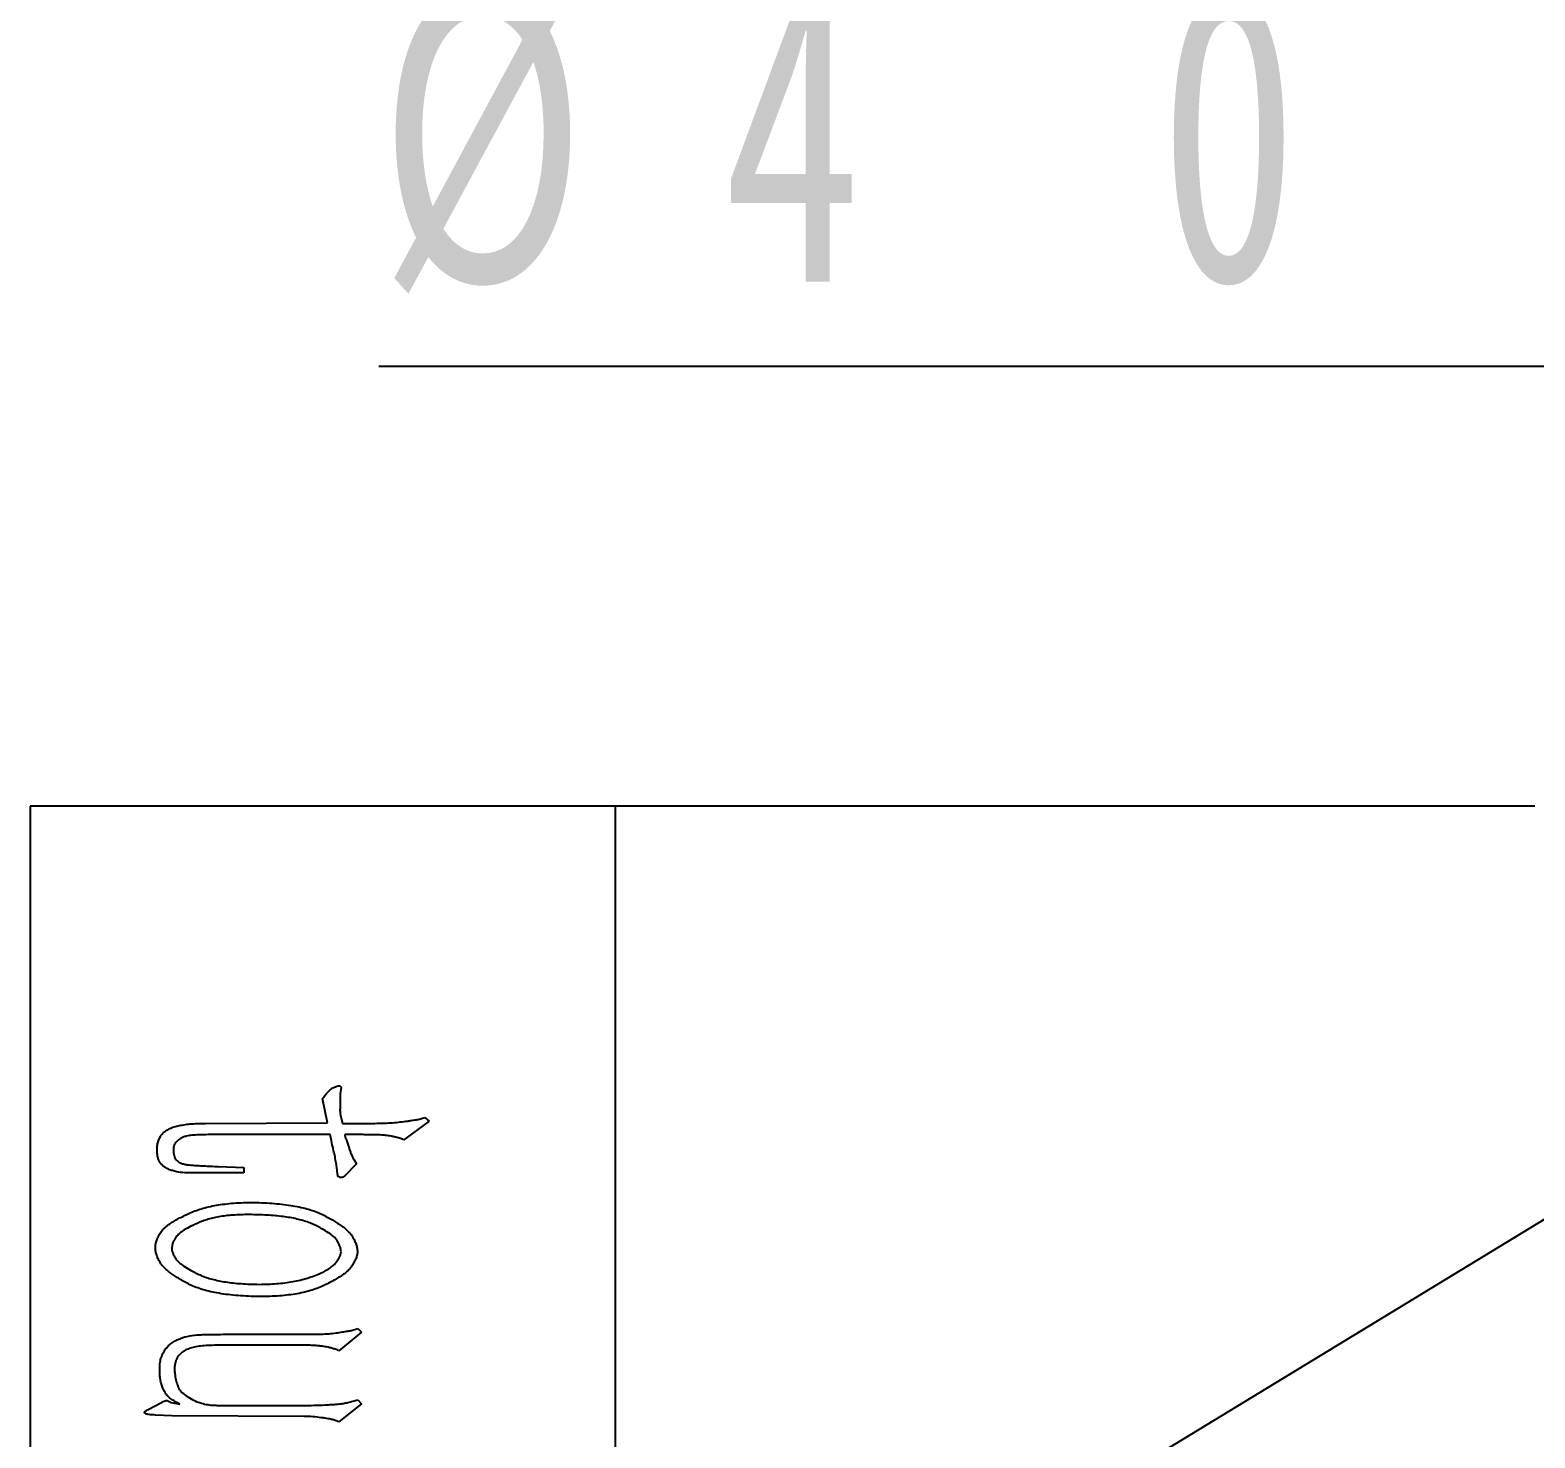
# Model space of a CAD drawing. Header units: millimetres. Extents: x 0 to 210, y 0 to 297.
# Drawn here: x 34.91 to 52.91, y 200.87 to 217.71 of the extents above; entities that cross this region are included whole.
import ezdxf

# ---------------------------------------------------------------- set-up
doc = ezdxf.new("R2010")
doc.units = ezdxf.units.MM
doc.layers.add('根据设置的颜色创建', color=7, linetype='Continuous', lineweight=25)
doc.styles.add('SLDTEXTSTYLE5', font='TXT', dxfattribs={"width": 0.7})
doc.dimstyles.new('SLDDIMSTYLE5', dxfattribs={"dimtxt": 0.18, "dimasz": 4.08, "dimexe": 0, "dimexo": 0.0625, "dimgap": 0, "dimtad": 0, "dimtih": 1, "dimtoh": 1, "dimdec": 0, "dimrnd": 1e-09, "dimzin": 0, "dimdsep": 46, "dimtxsty": 'Standard', "dimsah": 1, "dimcen": 0.09, "dimadec": 0, "dimazin": 0, "dimtfac": 4.08, "dimtdec": 0, "dimtofl": 0, "dimtmove": 0, "dimatfit": 3, "dimfxl": 0, "dimfrac": 2, "dimtolj": 1, "dimtzin": 0, "dimarcsym": 0})
doc.dimstyles.new('SLDDIMSTYLE7', dxfattribs={"dimtxt": 3.5, "dimasz": 4.08, "dimexe": 0, "dimexo": 0.0625, "dimgap": 0.875, "dimtad": 0, "dimtih": 1, "dimtoh": 1, "dimrnd": 1e-09, "dimzin": 12, "dimdsep": 46, "dimtxsty": 'SLDTEXTSTYLE5', "dimblk1": 'NONE', "dimsah": 1, "dimcen": 0, "dimadec": 0, "dimazin": 3, "dimtol": 1, "dimtp": 0.012, "dimtfac": 1, "dimtmove": 0, "dimatfit": 3, "dimldrblk": 'NONE', "dimfxl": 0, "dimfrac": 2, "dimtolj": 1, "dimarcsym": 0})

# ---------------------------------------------------------------- blocks, each defined once
blk = doc.blocks.new('SW_SYMBOL_HOLE_DEPTH')
at = {"layer": '根据设置的颜色创建', "color": 0}
for p, q in [((0, 875), (800, 875)), ((400, 875), (400, 75)), ((100, 555), (400, 75)), ((700, 555), (400, 75))]:
    blk.add_line(p, q, dxfattribs=at)
blk = doc.blocks.new('_D_12')
at = {"layer": '根据设置的颜色创建'}
for p, q in [((93.221, 245.33), (90.393, 242.501)), ((90.393, 242.501), (61.578, 213.686)), ((61.578, 213.686), (39.081, 213.686))]:
    blk.add_line(p, q, dxfattribs=at)
blk.add_solid([(90.393, 242.501), (87.149, 239.975), (87.867, 239.257)], dxfattribs=at)
at = {"layer": '根据设置的颜色创建', "xscale": 0.004511737089201878, "yscale": 0.004511737089201878, "zscale": 0.004511737089201878}
blk.add_blockref('SW_SYMBOL_HOLE_DEPTH', (54.556, 214.207), dxfattribs=at)
at = {"layer": '根据设置的颜色创建', "char_height": 3.5, "attachment_point": 1, "style": 'SLDTEXTSTYLE5'}
for s, insert in [('0.01', (48.417, 222.568)), ('+', (46.263, 222.568)), ('%%c', (39.081, 218.213)), ('4', (43.196, 218.198)), ('0', (48.417, 218.213)), ('5', (58.454, 218.198))]:
    blk.add_mtext(s, dxfattribs=dict(at, insert=insert))
blk = doc.blocks.new('_None')

msp = doc.modelspace()

# ---------------------------------------------------------------- linework, layer by layer
at = {"color": 7, "linetype": 'Continuous', "lineweight": 25}
for p, q in [((34.91, 208.427), (34.91, 200.477)), ((41.914, 208.427), (34.91, 208.427)), ((41.914, 184.627), (41.914, 208.427)), ((52.914, 208.427), (41.914, 208.427)), ((38.631, 205.059), (38.621, 204.984)), ((38.47, 204.637), (38.409, 204.929)), ((38.621, 204.984), (38.621, 204.913)), ((38.625, 204.728), (38.646, 204.631)), ((39.552, 204.677), (39.632, 204.702)), ((39.632, 204.702), (39.683, 204.657)), ((37.005, 204.631), (38.47, 204.637)), ((38.646, 204.631), (39.033, 204.631)), ((39.683, 204.657), (39.381, 204.435)), ((38.5, 204.496), (37.04, 204.496)), ((38.515, 204.42), (38.5, 204.496)), ((38.802, 204.496), (38.676, 204.496)), ((38.696, 204.43), (38.726, 204.335)), ((38.786, 204.194), (38.817, 204.148)), ((37.166, 204.113), (37.468, 204.103)), ((37.468, 204.038), (37.171, 204.038)), ((37.468, 204.103), (37.468, 204.038)), ((38.59, 204.027), (38.581, 204.103)), ((38.817, 204.148), (38.676, 204.003)), ((38.757, 202.153), (38.832, 202.178)), ((38.832, 202.178), (38.877, 202.133)), ((37.241, 202.108), (38.288, 202.108)), ((38.877, 202.133), (38.605, 201.911)), ((38.198, 201.976), (37.141, 201.976)), ((36.33, 201.211), (36.476, 201.287)), ((36.551, 201.317), (36.597, 201.292)), ((36.597, 201.292), (36.703, 201.272)), ((38.877, 201.277), (38.605, 201.06)), ((38.757, 201.302), (38.832, 201.322)), ((38.832, 201.322), (38.877, 201.277)), ((36.607, 201.131), (36.41, 201.141)), ((38.188, 201.126), (36.607, 201.131)), ((37.241, 201.257), (38.208, 201.257))]:
    msp.add_line(p, q, dxfattribs=at)
for points, knots in [([(38.409, 204.929), (38.422, 204.945), (38.446, 204.975), (38.483, 205.015), (38.519, 205.05), (38.56, 205.069), (38.59, 205.079), (38.614, 205.082), (38.625, 205.072), (38.629, 205.064), (38.631, 205.059)], [0, 0, 0, 0, 0.209883, 0.397231, 0.56667, 0.72524, 0.848781, 0.910444, 0.950578, 1, 1, 1, 1]), ([(38.621, 204.913), (38.621, 204.894), (38.621, 204.858), (38.618, 204.808), (38.617, 204.764), (38.623, 204.739), (38.625, 204.728)], [0, 0, 0, 0, 0.308083, 0.580399, 0.812476, 1, 1, 1, 1]), ([(36.431, 204.314), (36.431, 204.334), (36.432, 204.37), (36.444, 204.421), (36.463, 204.466), (36.49, 204.505), (36.526, 204.537), (36.569, 204.563), (36.621, 204.586), (36.682, 204.602), (36.751, 204.615), (36.828, 204.625), (36.914, 204.63), (36.973, 204.631), (37.005, 204.631)], [0, 0, 0, 0, 0.077227, 0.145942, 0.210471, 0.271555, 0.333896, 0.402217, 0.47752, 0.56083, 0.654652, 0.759549, 0.873859, 1, 1, 1, 1]), ([(39.033, 204.631), (39.071, 204.632), (39.143, 204.633), (39.245, 204.638), (39.339, 204.647), (39.413, 204.657), (39.467, 204.664), (39.501, 204.67), (39.529, 204.673), (39.545, 204.676), (39.552, 204.677)], [0, 0, 0, 0, 0.219092, 0.411201, 0.588137, 0.761278, 0.84085, 0.906051, 0.959505, 1, 1, 1, 1]), ([(37.04, 204.496), (37.004, 204.495), (36.94, 204.494), (36.854, 204.49), (36.789, 204.481), (36.733, 204.465), (36.686, 204.436), (36.651, 204.401), (36.633, 204.369), (36.627, 204.342), (36.623, 204.312), (36.626, 204.291), (36.627, 204.279)], [0, 0, 0, 0, 0.199195, 0.358533, 0.478822, 0.56149, 0.67937, 0.783048, 0.831945, 0.881924, 0.93752, 1, 1, 1, 1]), ([(38.581, 204.103), (38.577, 204.126), (38.568, 204.173), (38.555, 204.248), (38.535, 204.331), (38.522, 204.39), (38.515, 204.42)], [0, 0, 0, 0, 0.2105747, 0.4450559, 0.7094084, 1, 1, 1, 1]), ([(38.676, 204.496), (38.676, 204.491), (38.677, 204.484), (38.678, 204.471), (38.687, 204.454), (38.693, 204.44), (38.696, 204.43)], [0, 0, 0, 0, 0.183206, 0.324708, 0.546494, 1, 1, 1, 1]), ([(39.381, 204.435), (39.364, 204.441), (39.333, 204.453), (39.287, 204.465), (39.239, 204.477), (39.197, 204.484), (39.161, 204.488), (39.133, 204.49), (39.097, 204.492), (39.053, 204.494), (39.002, 204.494), (38.942, 204.495), (38.875, 204.496), (38.827, 204.496), (38.802, 204.496)], [0, 0, 0, 0, 0.091812, 0.16719, 0.245634, 0.34757, 0.382158, 0.43069, 0.491923, 0.565813, 0.654947, 0.756811, 0.871406, 1, 1, 1, 1]), ([(37.171, 204.038), (37.132, 204.038), (37.06, 204.038), (36.962, 204.038), (36.881, 204.038), (36.799, 204.037), (36.711, 204.042), (36.629, 204.059), (36.568, 204.079), (36.529, 204.101), (36.496, 204.125), (36.47, 204.155), (36.45, 204.189), (36.438, 204.228), (36.43, 204.27), (36.43, 204.299), (36.431, 204.314)], [0, 0, 0, 0, 0.130268, 0.239792, 0.329403, 0.398271, 0.513017, 0.624979, 0.677724, 0.725998, 0.770972, 0.814452, 0.857574, 0.90218, 0.94938, 1, 1, 1, 1]), ([(36.627, 204.279), (36.629, 204.268), (36.631, 204.247), (36.642, 204.218), (36.658, 204.193), (36.68, 204.171), (36.71, 204.156), (36.747, 204.143), (36.794, 204.135), (36.849, 204.13), (36.914, 204.127), (36.989, 204.122), (37.074, 204.118), (37.134, 204.115), (37.166, 204.113)], [0, 0, 0, 0, 0.053968, 0.104161, 0.150525, 0.197642, 0.250233, 0.314204, 0.390699, 0.479531, 0.58388, 0.706439, 0.84472, 1, 1, 1, 1]), ([(38.726, 204.335), (38.73, 204.322), (38.738, 204.296), (38.753, 204.257), (38.769, 204.222), (38.781, 204.202), (38.786, 204.194)], [0, 0, 0, 0, 0.254452, 0.539803, 0.802165, 1, 1, 1, 1]), ([(38.676, 204.003), (38.669, 203.997), (38.656, 203.988), (38.634, 203.981), (38.618, 203.985), (38.602, 203.988), (38.591, 204.005), (38.59, 204.019), (38.59, 204.027)], [0, 0, 0, 0, 0.229571, 0.403142, 0.535148, 0.661151, 0.79932, 1, 1, 1, 1]), ([(36.41, 203.154), (36.411, 203.169), (36.413, 203.199), (36.429, 203.245), (36.451, 203.294), (36.478, 203.334), (36.506, 203.368), (36.534, 203.394), (36.57, 203.421), (36.611, 203.449), (36.66, 203.477), (36.715, 203.508), (36.777, 203.537), (36.845, 203.569), (36.921, 203.598), (37.003, 203.623), (37.093, 203.644), (37.191, 203.66), (37.295, 203.673), (37.407, 203.681), (37.526, 203.684), (37.607, 203.683), (37.649, 203.683)], [0, 0, 0, 0, 0.030455, 0.063264, 0.099562, 0.140014, 0.162962, 0.189843, 0.220246, 0.255, 0.293665, 0.336411, 0.383726, 0.435661, 0.49126, 0.550877, 0.614156, 0.68237, 0.754283, 0.83152, 0.913212, 1, 1, 1, 1]), ([(37.649, 203.683), (37.691, 203.681), (37.772, 203.678), (37.89, 203.668), (38, 203.655), (38.103, 203.638), (38.197, 203.616), (38.284, 203.591), (38.363, 203.562), (38.433, 203.529), (38.496, 203.493), (38.554, 203.46), (38.605, 203.427), (38.65, 203.397), (38.687, 203.365), (38.719, 203.337), (38.745, 203.309), (38.769, 203.273), (38.792, 203.231), (38.811, 203.183), (38.824, 203.137), (38.826, 203.108), (38.827, 203.094)], [0, 0, 0, 0, 0.088232, 0.171398, 0.24961, 0.322485, 0.390312, 0.453725, 0.512484, 0.567629, 0.618582, 0.665368, 0.707575, 0.745996, 0.779916, 0.81037, 0.837119, 0.860112, 0.901184, 0.937423, 0.970506, 1, 1, 1, 1]), ([(37.639, 203.537), (37.603, 203.538), (37.534, 203.54), (37.433, 203.538), (37.338, 203.534), (37.25, 203.526), (37.168, 203.514), (37.094, 203.498), (37.025, 203.48), (36.946, 203.451), (36.861, 203.414), (36.776, 203.37), (36.713, 203.329), (36.668, 203.289), (36.642, 203.249), (36.622, 203.214), (36.61, 203.179), (36.608, 203.156), (36.607, 203.144)], [0, 0, 0, 0, 0.090643, 0.175612, 0.255626, 0.330209, 0.399542, 0.463847, 0.523845, 0.579387, 0.676899, 0.757123, 0.820658, 0.868292, 0.906702, 0.941056, 0.971506, 1, 1, 1, 1]), ([(38.631, 203.094), (38.63, 203.105), (38.629, 203.128), (38.617, 203.164), (38.601, 203.2), (38.577, 203.241), (38.537, 203.283), (38.477, 203.327), (38.397, 203.374), (38.317, 203.415), (38.24, 203.447), (38.174, 203.469), (38.101, 203.488), (38.022, 203.504), (37.936, 203.517), (37.843, 203.526), (37.743, 203.534), (37.674, 203.536), (37.639, 203.537)], [0, 0, 0, 0, 0.028881, 0.060232, 0.094569, 0.132723, 0.180241, 0.242763, 0.322469, 0.419961, 0.474693, 0.534734, 0.598771, 0.668605, 0.742921, 0.823262, 0.908527, 1, 1, 1, 1]), ([(37.589, 202.56), (37.545, 202.562), (37.461, 202.565), (37.339, 202.575), (37.226, 202.588), (37.122, 202.606), (37.026, 202.627), (36.939, 202.653), (36.86, 202.683), (36.79, 202.717), (36.727, 202.752), (36.672, 202.786), (36.622, 202.819), (36.578, 202.85), (36.541, 202.881), (36.51, 202.91), (36.485, 202.937), (36.461, 202.972), (36.44, 203.014), (36.422, 203.063), (36.41, 203.109), (36.41, 203.139), (36.41, 203.154)], [0, 0, 0, 0, 0.091273, 0.176469, 0.255699, 0.329706, 0.398594, 0.461723, 0.520265, 0.574564, 0.624714, 0.670555, 0.711883, 0.749193, 0.782882, 0.812744, 0.838575, 0.860686, 0.900533, 0.936634, 0.969242, 1, 1, 1, 1]), ([(36.607, 203.144), (36.607, 203.134), (36.606, 203.112), (36.617, 203.079), (36.632, 203.043), (36.656, 203.004), (36.696, 202.963), (36.755, 202.919), (36.835, 202.873), (36.914, 202.83), (36.99, 202.797), (37.056, 202.775), (37.129, 202.756), (37.209, 202.74), (37.296, 202.726), (37.389, 202.716), (37.49, 202.71), (37.596, 202.705), (37.704, 202.705), (37.809, 202.709), (37.91, 202.717), (38.006, 202.729), (38.098, 202.746), (38.186, 202.767), (38.269, 202.792), (38.322, 202.812), (38.349, 202.822)], [0, 0, 0, 0, 0.01625, 0.033891, 0.053649, 0.076404, 0.104588, 0.142418, 0.190313, 0.24879, 0.282058, 0.31802, 0.357238, 0.399492, 0.444898, 0.493935, 0.54627, 0.602404, 0.658878, 0.713451, 0.765843, 0.816172, 0.864504, 0.911038, 0.956312, 1, 1, 1, 1]), ([(38.827, 203.094), (38.825, 203.08), (38.821, 203.05), (38.806, 203.006), (38.782, 202.959), (38.757, 202.919), (38.73, 202.885), (38.702, 202.859), (38.668, 202.831), (38.627, 202.803), (38.58, 202.773), (38.525, 202.743), (38.465, 202.711), (38.398, 202.679), (38.324, 202.648), (38.241, 202.622), (38.151, 202.601), (38.054, 202.584), (37.948, 202.571), (37.835, 202.563), (37.715, 202.558), (37.632, 202.56), (37.589, 202.56)], [0, 0, 0, 0, 0.029178, 0.061065, 0.096725, 0.136969, 0.159628, 0.186185, 0.216155, 0.250546, 0.288936, 0.332007, 0.378945, 0.430258, 0.485857, 0.545241, 0.608751, 0.677173, 0.750234, 0.828119, 0.911515, 1, 1, 1, 1]), ([(38.349, 202.822), (38.374, 202.833), (38.42, 202.854), (38.481, 202.889), (38.531, 202.924), (38.567, 202.96), (38.593, 202.995), (38.612, 203.029), (38.626, 203.062), (38.629, 203.083), (38.631, 203.094)], [0, 0, 0, 0, 0.199663, 0.37186, 0.517999, 0.639098, 0.745862, 0.839651, 0.923893, 1, 1, 1, 1]), ([(36.461, 201.67), (36.461, 201.694), (36.461, 201.739), (36.47, 201.804), (36.488, 201.861), (36.515, 201.911), (36.548, 201.954), (36.587, 201.992), (36.632, 202.023), (36.7, 202.057), (36.791, 202.086), (36.889, 202.101), (36.976, 202.103), (37.053, 202.107), (37.143, 202.107), (37.207, 202.107), (37.241, 202.108)], [0, 0, 0, 0, 0.069202, 0.131887, 0.188639, 0.24248, 0.294375, 0.346365, 0.399149, 0.453298, 0.56406, 0.676279, 0.739766, 0.814775, 0.901261, 1, 1, 1, 1]), ([(38.288, 202.108), (38.322, 202.108), (38.388, 202.109), (38.482, 202.114), (38.568, 202.123), (38.644, 202.134), (38.706, 202.146), (38.742, 202.151), (38.757, 202.153)], [0, 0, 0, 0, 0.216856, 0.41656, 0.601111, 0.767395, 0.903987, 1, 1, 1, 1]), ([(37.141, 201.976), (37.107, 201.976), (37.043, 201.975), (36.954, 201.968), (36.879, 201.956), (36.816, 201.938), (36.763, 201.916), (36.721, 201.888), (36.688, 201.855), (36.663, 201.818), (36.648, 201.777), (36.64, 201.734), (36.636, 201.687), (36.64, 201.656), (36.642, 201.639)], [0, 0, 0, 0, 0.143279, 0.269059, 0.376936, 0.467938, 0.546221, 0.616915, 0.680966, 0.742606, 0.803632, 0.865811, 0.930198, 1, 1, 1, 1]), ([(38.605, 201.911), (38.59, 201.918), (38.562, 201.929), (38.518, 201.942), (38.468, 201.955), (38.417, 201.963), (38.365, 201.969), (38.316, 201.974), (38.26, 201.976), (38.219, 201.976), (38.198, 201.976)], [0, 0, 0, 0, 0.119415, 0.218856, 0.329943, 0.490286, 0.591655, 0.708903, 0.845518, 1, 1, 1, 1]), ([(36.703, 201.272), (36.683, 201.282), (36.647, 201.301), (36.602, 201.329), (36.569, 201.354), (36.547, 201.382), (36.523, 201.414), (36.502, 201.454), (36.483, 201.499), (36.47, 201.551), (36.463, 201.609), (36.462, 201.649), (36.461, 201.67)], [0, 0, 0, 0, 0.131173, 0.251496, 0.313159, 0.383242, 0.462519, 0.552872, 0.651464, 0.758109, 0.874233, 1, 1, 1, 1]), ([(36.642, 201.639), (36.646, 201.613), (36.652, 201.566), (36.672, 201.502), (36.694, 201.45), (36.736, 201.401), (36.798, 201.356), (36.876, 201.313), (36.957, 201.283), (37.023, 201.267), (37.077, 201.261), (37.124, 201.258), (37.18, 201.257), (37.22, 201.257), (37.241, 201.257)], [0, 0, 0, 0, 0.097579, 0.179499, 0.249746, 0.30887, 0.420857, 0.535888, 0.645617, 0.740619, 0.790475, 0.850414, 0.919609, 1, 1, 1, 1]), ([(36.476, 201.287), (36.485, 201.292), (36.501, 201.301), (36.523, 201.312), (36.539, 201.318), (36.548, 201.317), (36.551, 201.317)], [0, 0, 0, 0, 0.382004, 0.674482, 0.872846, 1, 1, 1, 1]), ([(38.208, 201.257), (38.251, 201.257), (38.338, 201.258), (38.444, 201.262), (38.523, 201.268), (38.573, 201.271), (38.613, 201.275), (38.653, 201.28), (38.701, 201.289), (38.737, 201.297), (38.757, 201.302)], [0, 0, 0, 0, 0.236429, 0.470313, 0.577242, 0.667998, 0.73991, 0.794364, 0.891867, 1, 1, 1, 1]), ([(36.41, 201.141), (36.399, 201.142), (36.378, 201.143), (36.35, 201.146), (36.328, 201.148), (36.307, 201.15), (36.292, 201.157), (36.276, 201.165), (36.277, 201.179), (36.289, 201.188), (36.306, 201.199), (36.321, 201.207), (36.33, 201.211)], [0, 0, 0, 0, 0.163751, 0.299483, 0.406582, 0.481937, 0.584215, 0.662445, 0.698145, 0.760991, 0.858533, 1, 1, 1, 1]), ([(38.605, 201.06), (38.59, 201.067), (38.564, 201.077), (38.53, 201.087), (38.502, 201.093), (38.474, 201.098), (38.437, 201.104), (38.376, 201.113), (38.292, 201.124), (38.222, 201.126), (38.188, 201.126)], [0, 0, 0, 0, 0.112752, 0.200487, 0.247308, 0.315108, 0.402227, 0.512158, 0.754186, 1, 1, 1, 1])]:
    msp.add_open_spline(points, degree=3, knots=knots, dxfattribs=at)

# ---------------------------------------------------------------- dimensions: what is measured, and where the dimension line sits
at = {"layer": '根据设置的颜色创建'}
dim = msp.add_diameter_dim_2p(p1=(93.221, 245.33), p2=(90.393, 242.501), text='<>{\\fGDT;x}5', dimstyle='SLDDIMSTYLE7', dxfattribs=at)
dim.commit()
dim.dimension.update_dxf_attribs({"geometry": '_D_12', "text_midpoint": (49.536, 218.049), "dimtype": 163})

# ---------------------------------------------------------------- leaders
msp.add_leader([(37.854, 194.252), (66.361, 211.602)], dimstyle='SLDDIMSTYLE5', dxfattribs=at)

doc.saveas('drawing.dxf')
